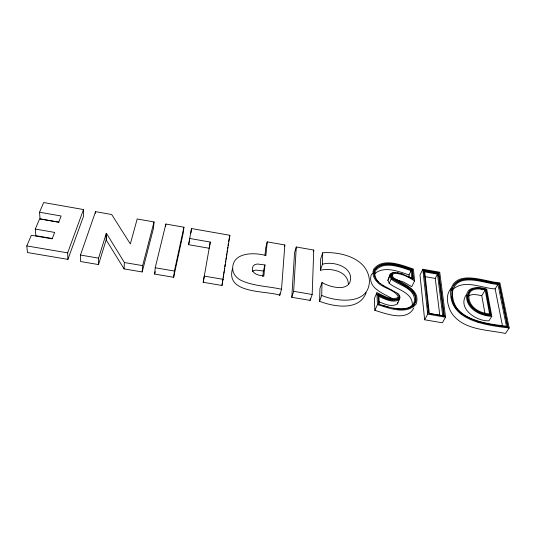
<?xml version="1.0" encoding="UTF-8"?>
<svg xmlns="http://www.w3.org/2000/svg" width="536" height="536" viewBox="0 0 536 536"><rect width="100%" height="100%" fill="white"/><g stroke="black" fill="none" stroke-linecap="round" stroke-linejoin="round"><path stroke-width="0.8" d="M95.542 213.281L95.542 211.66L111.682 214.5L130.335 243.94L137.176 218.983L154.026 221.951L153.484 228.309L142.187 271.96L124.091 268.898L106.791 240.925L106.342 239.833L106.282 233.348L98.591 258.138L98.537 264.57L80.601 261.535L80.48 255.056L95.542 211.66M98.537 264.57L106.168 239.8L106.282 233.348M366.175 292.73C359.127 311.255 334.082 306.853 319.603 301.312L321.714 295.403L322.015 282.532C327.911 285.882 334.792 287.865 341.6 287.517A13.856 9.829 20.1 0 0 349.72 282.747C355.127 267.565 333.895 260.61 322.444 264.248L320.414 270.198C330.759 267.893 347.596 270.827 348.4 283.959M322.444 264.248L322.712 252.778C340.99 251.411 367.797 258.339 369.405 280.368C369.74 305.205 337.104 302.143 321.714 295.403M319.603 301.312L319.938 288.455L322.015 282.532M320.414 270.198L320.709 258.741L322.712 252.778M312.173 294.472L313.754 250.051L296.287 246.982L294.512 253.005L291.798 297.292L310.15 300.401L312.173 294.472L293.654 291.323L291.798 297.292M310.15 300.401L310.21 298.76M412.251 305.835C413.631 292.629 397.102 289.862 389.203 283.33L387.89 280.388L390.355 273.997L392.131 272.804L394.67 272.462L398.074 272.831M124.091 268.898L124.386 262.526L106.456 233.374M293.654 291.323L296.287 246.982M142.187 271.96L142.65 265.635L154.026 221.951M232.47 268.844C225.254 294.385 267.216 290.452 279.772 295.256L281.521 289.259L284.844 244.965L267.243 241.87L265.715 247.96L264.992 255.183M279.772 295.256L279.906 293.587M154.643 274.07L155.226 267.772L165.859 224.035L183.922 227.21L183.118 233.495L173.651 277.286L154.643 274.07L155.232 271.645M264.952 264.965L263.846 276.08C259.839 275.323 254.727 275.002 252.644 270.901L252.382 268.382L253.153 266.057L254.821 264.603L257.394 264.007L264.952 264.965L263.397 271.035L262.841 276.589M267.243 241.87L265.89 255.525C254.104 252.148 232.101 252.128 232.684 269.132C233.066 273.963 236.436 277.909 240.577 280.14C253.314 286.284 267.953 286.15 281.521 289.259M165.617 226.406L165.859 224.035M173.651 277.286L174.414 271.035L183.922 227.21M189.469 238.426L210.266 242.058L209.221 248.269L188.612 244.691L191.506 228.544L229.87 235.291L221.984 285.474L203.211 282.291L204.25 276.114L223.197 279.336M190.856 233.247L191.506 228.544M373.84 273.561L374.282 270.6C382.744 258.915 401.189 266.613 412.097 270.211L412.941 279.162M221.984 285.474L222.976 278.955M223.224 277.326L223.592 274.881M223.84 273.253L224.088 271.618M224.336 269.99L224.584 268.362M224.832 266.734L225.2 264.288M225.448 262.66L225.696 261.025M225.944 259.397L226.192 257.769M226.44 256.141L226.808 253.696M227.056 252.067L227.304 250.433M227.552 248.805L227.8 247.176M228.048 245.548L228.296 243.914M203.211 282.291L210.266 242.058M228.664 241.475L229.87 235.291M188.612 244.691L189.543 240.128M414.576 280.911C408.392 277.119 401.317 272.831 393.793 273.641L392.687 274.385L392.386 275.625L393.297 277.641C402.596 283.611 421.45 289.608 416.03 304.214C406.188 315.007 389.243 308.24 377.458 304.569L376.902 292.73C383.119 295.309 390.945 300.837 397.826 297.587L398.181 296.321C393.746 289.038 382.724 288.415 377.063 281.815C373.766 278.666 372.038 273.896 373.552 269.44C382.47 257.025 401.94 265.213 413.437 269.079L414.576 280.911L411.762 286.646L403.595 282.043L395.468 279.424M412.955 306.418C423.487 292.107 400.72 284.656 392.071 278.68L390.952 276.201L391.682 273.829L393.123 272.858L395.313 272.563M390.952 276.201L391.682 273.829M387.89 280.388L390.355 273.997M451.62 290.512C456.953 269.548 486.192 282.968 499.036 283.417L507.94 326.927L507.699 327.268L506.058 326.987M452.518 287.577C445.785 319.161 486.239 324.548 507.94 326.927M378.945 301.694C384.493 304.046 391.803 307.523 397.437 303.852L400.091 297.467L399.347 295.269L397.524 293.326L390.744 289.554M284.422 246.48L284.844 244.965M397.21 293.145L398.71 294.746L399.307 296.535L398.844 298.204C392.198 301.855 384.205 296.877 378.068 294.19L377.739 294.921C383.877 297.607 391.856 302.579 398.496 298.927L398.965 297.259M397.437 303.852L397.826 302.471M313.272 251.552L313.754 250.051M413.826 307.932C406.777 321.955 386.148 313.728 374.858 310.344L374.342 298.525L376.902 292.73M39.53 212.236L61.138 216.008L58.692 222.226L39.59 218.902L35.296 229.066L54.679 232.41L52.146 238.855L31.316 235.277L26.8 245.924L27.443 252.53L67.911 259.384L83.589 216.062L83.495 209.543L43.671 202.534L39.53 212.236L40.026 218.862L58.96 222.152M67.911 259.384L67.663 252.871L83.495 209.543M374.858 310.344L377.458 304.569M392.03 275.832L392.687 274.385M389.203 283.33L391.173 278.988L389.846 276.04M392.071 278.68L392.399 277.95L391.28 275.471M409.249 277.246L409.042 274.935L411.105 270.62C400.774 267.303 383.341 260.074 375.327 271.022C374.021 274.874 375.461 279.022 378.336 281.748M412.097 270.211L412.445 269.487C401.524 265.89 383.066 258.178 374.597 269.863C372.708 275.203 376.017 280.583 380.366 283.524M398.496 298.927L398.844 298.204M422.83 269.246L419.996 274.981L424.653 319.784L442.374 322.786L445.577 317.171L439.728 272.221L422.83 269.246L427.701 314.13L424.653 319.784M423.963 270.218L423.601 270.941L438.415 273.541L438.79 272.824L423.963 270.218L428.706 313.433L444.364 316.099L438.79 272.824M439.862 315.811L435.252 278.425L437.477 274.151L424.733 271.913L429.329 313.453L442.756 315.744L437.477 274.151M444.364 316.099L443.962 316.81L438.415 273.541M485 313.694L481.764 295.644L485.154 290.063C479.331 288.046 468.839 287.953 468.866 296.435C468.792 307.215 479.934 313.426 489.562 313.902L485.154 290.063M486.038 289.433L490.795 314.947C480.29 314.478 467.767 308.012 467.801 296.133C467.874 286.7 479.693 287.283 486.038 289.433L488.276 302.947M502.446 325.747L495.143 288.904L497.957 284.382C485.83 284.093 457.865 271.115 452.679 290.88C449.885 319.791 486.105 323.65 506.44 326.203L497.957 284.382M507.699 327.268L499.036 283.417M470.179 290.478C460.833 302.974 478.735 315.791 490.574 315.295L490.795 314.947M491.807 316.347C480.437 315.865 466.534 309.165 466.521 296.18C466.715 285.815 479.841 286.881 486.715 289.152L491.807 316.347L488.912 320.843C476.377 321.299 457.268 308.756 466.132 294.941M509.2 327.992C487.217 325.285 447.828 321.024 450.763 289.782C456.471 268.382 486.742 282.485 499.894 282.807L509.2 327.992L505.448 333.466C486.969 329.506 461.885 330.33 450.803 311.691C447.285 304.629 445.188 294.706 451.205 288.335M374.396 274.07C383.575 265.394 398.643 271.424 409.042 274.935M372.373 273.447L371.093 275.276C367.669 288.301 383.903 293.634 392.453 298.679M453.469 285.641C464.451 272.08 485.428 283.651 498.815 283.772M252.248 271.672L253.354 270.7L255.906 270.097L263.397 271.035M453.396 288.897C465.308 279.249 482.099 288.335 495.143 288.904M468.551 296.046C472.457 293.339 477.489 295.021 481.764 295.644M470.802 290.083L472.055 289.299M399.514 299.544C393.096 303.497 385.016 299.122 378.905 296.388L379.294 304.287M474.347 288.623L478.521 288.609M393.726 308.173C401.163 309.855 415.159 309.419 414.516 298.786C412.847 287.216 398.697 285.447 391.173 278.988M487.13 323.764L488.778 324.046M490.42 324.327L492.068 324.608M499.472 325.868L501.12 326.149M502.768 326.431L504.41 326.705M26.8 245.924L67.663 252.871M80.48 255.056L98.591 258.138M124.386 262.526L142.65 265.635M155.226 267.772L174.414 271.035M427.701 314.13L445.577 317.171M52.642 238.567L35.845 235.686L35.296 229.066M424.961 276.623L435.252 278.425M480.745 288.891L482.192 289.145M477.462 321.774L480.665 322.471M397.678 272.757L402.194 273.869M383.555 305.788C393.444 308.3 410.757 313.661 415.882 301.199C417.303 287.685 400.794 284.321 392.399 277.95M388.459 307.175L378.543 304.066L378.068 294.19M401.993 273.842L411.146 277.903M382.858 285.286L390.851 289.614M411.058 277.802L413.37 279.249L412.445 269.487M380.024 283.316L383.052 285.4M458.675 311.423L461.282 313.982M454.803 306.297L456.685 309.031M454.515 305.641L452.793 301.681L451.613 296.555M488.584 304.595L489.348 308.709M489.656 310.357L490.574 315.295M423.695 271.772L423.875 273.434M427.413 305.835L427.594 307.503M427.963 310.826L428.143 312.488M411.105 270.62L411.822 278.325"/></g></svg>
